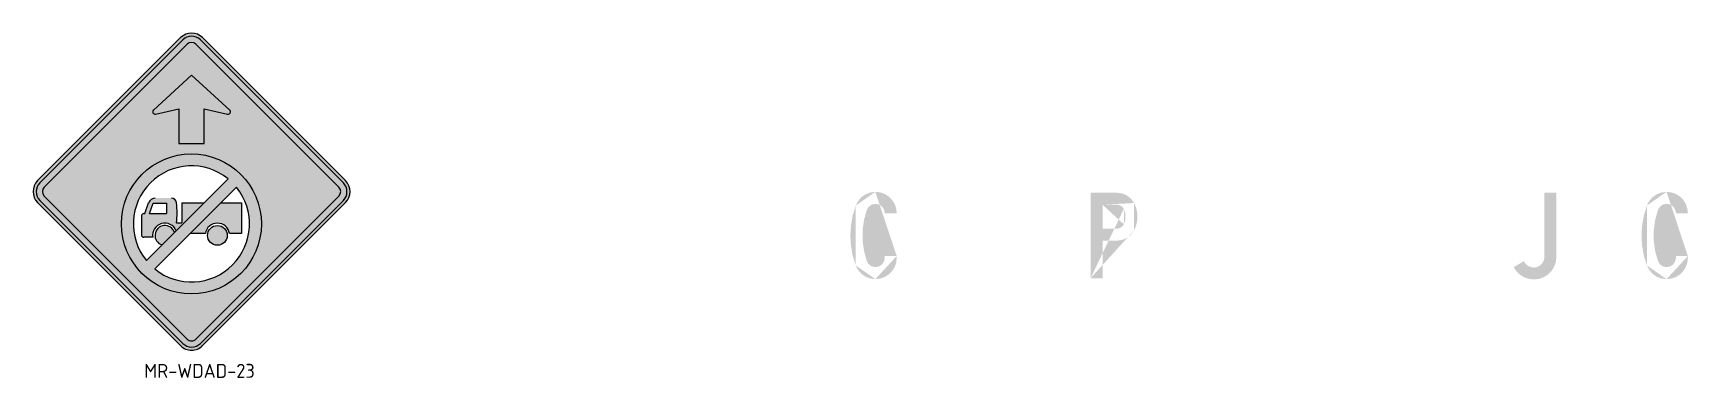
# Model space of a CAD drawing. Header units: millimetres. Extents: x 134 to 1473, y -1293 to 256.
# Drawn here: x 134 to 1198, y 34 to 256 of the extents above.
import ezdxf
from ezdxf.enums import TextEntityAlignment as Align

# ---------------------------------------------------------------- set-up
doc = ezdxf.new("R2010")
doc.units = ezdxf.units.MM
doc.linetypes.add('CENTERX2', pattern=[101.60000000000001, 63.5, -12.7, 12.7, -12.7])
for name, color, linetype in [('GREEN', 84, 'Continuous'), ('L25', 1, 'Continuous'), ('L35', 3, 'Continuous'), ('RED', 10, 'Continuous'), ('T25', 1, 'Continuous'), ('TBLK25', 1, 'Continuous'), ('YELLOW', 50, 'Continuous')]:
    doc.layers.add(name, color=color, linetype=linetype)
doc.styles.add('ISO', font='iso3098b')

msp = doc.modelspace()

# ---------------------------------------------------------------- hatches: boundary and pattern name
at = {"layer": 'GREEN'}
h = msp.add_hatch(color=256, dxfattribs=at)
h.paths.add_polyline_path([(689.0653636160582, 111.3303776630996), (689.0395879084016, 111.3303776630996)], flags=16)
edge = h.paths.add_edge_path()
edge.add_line((681.3584270267193, 112.4387330923356), (689.0653636160582, 112.4387330923356))
edge.add_line((689.0653636160582, 112.4387330923356), (689.0653636160582, 111.3303776630996))
edge.add_line((688.7302794165217, 108.263068451958), (689.0653636160582, 111.3303776630996))
edge.add_line((688.7302794165217, 108.263068451958), (687.7250268179123, 105.3504134867563))
edge.add_line((687.7250268179123, 105.3504134867563), (686.0753815278865, 102.7470670134344))
edge.add_line((686.0753815278865, 102.7470670134344), (683.9102220847278, 100.556131862619))
edge.add_line((683.9102220847278, 100.556131862619), (681.306875611406, 98.90648657259328))
edge.add_line((681.306875611406, 98.90648657259328), (678.3942206462043, 97.90123397398384))
edge.add_line((678.3942206462043, 97.90123397398384), (675.3269114350627, 97.56614977444735))
edge.add_line((675.3269114350627, 97.56614977444735), (672.0791722703245, 97.9785610969538))
edge.add_line((672.0791722703245, 97.9785610969538), (669.0118630591829, 99.13846794150317))
edge.add_line((669.0118630591829, 99.13846794150317), (666.3311894628911, 100.9943188927821))
edge.add_line((666.3311894628911, 100.9943188927821), (664.191805727389, 103.4687868278207))
edge.add_line((664.191805727389, 103.4687868278207), (662.6968146833032, 106.3814417930224))
edge.add_line((662.6968146833032, 106.3814417930224), (660.7636366090543, 112.6449387535888))
edge.add_line((660.7636366090543, 112.6449387535888), (659.6037297645049, 119.0888656677518))
edge.add_line((659.6037297645049, 119.0888656677518), (659.2170941496552, 125.6358954125414))
edge.add_line((659.2170941496552, 125.6358954125414), (659.6037297645049, 132.1571494496744))
edge.add_line((659.6037297645049, 132.1571494496744), (660.7636366090543, 138.6010763638374))
edge.add_line((660.7636366090543, 138.6010763638374), (662.6968146833032, 144.8645733244038))
edge.add_line((662.6968146833032, 144.8645733244038), (664.191805727389, 147.7772282896055))
edge.add_line((664.191805727389, 147.7772282896055), (666.3311894628911, 150.2516962246441))
edge.add_line((666.3311894628911, 150.2516962246441), (669.0118630591829, 152.107547175923))
edge.add_line((669.0118630591829, 152.107547175923), (672.0791722703245, 153.293229728129))
edge.add_line((672.0791722703245, 153.293229728129), (675.3269114350627, 153.6798653429788))
edge.add_line((675.3269114350627, 153.6798653429788), (678.3942206462043, 153.3447811434423))
edge.add_line((678.3942206462043, 153.3447811434423), (681.306875611406, 152.3395285448329))
edge.add_line((681.306875611406, 152.3395285448329), (683.9102220847278, 150.6898832548072))
edge.add_line((683.9102220847278, 150.6898832548072), (686.0753815278865, 148.5247238116484))
edge.add_line((686.0753815278865, 148.5247238116484), (687.7250268179123, 145.8956016306699))
edge.add_line((687.7250268179123, 145.8956016306699), (688.7302794165217, 142.9829466654682))
edge.add_line((688.7302794165217, 142.9829466654682), (689.0653636160582, 139.9156374543267))
edge.add_line((689.0653636160582, 139.9156374543267), (681.3584270267193, 139.9156374543267))
edge.add_line((681.3584270267193, 139.9156374543267), (680.9202399965561, 142.2354511434253))
edge.add_line((680.9202399965561, 142.2354511434253), (679.6056789060669, 144.2201806329875))
edge.add_line((679.6056789060669, 144.2201806329875), (677.6467251241613, 145.5347417234768))
edge.add_line((677.6467251241613, 145.5347417234768), (675.3269114350627, 145.9729287536398))
edge.add_line((675.3269114350627, 145.9729287536398), (673.007097745964, 145.5089660158201))
edge.add_line((673.007097745964, 145.5089660158201), (671.0739196717151, 144.1428535100176))
edge.add_line((671.0739196717151, 144.1428535100176), (669.8366857041958, 142.1323483127987))
edge.add_line((669.8366857041958, 142.1323483127987), (668.0066104605735, 135.662645690979))
edge.add_line((668.0066104605735, 135.662645690979), (667.0786849849341, 128.9867374079062))
edge.add_line((667.0786849849341, 128.9867374079062), (667.0786849849341, 122.25927770952))
edge.add_line((667.0786849849341, 122.25927770952), (668.0066104605735, 115.6091451341038))
edge.add_line((668.0066104605735, 115.6091451341038), (669.8366857041958, 109.1394425122841))
edge.add_line((669.8366857041958, 109.1394425122841), (671.0739196717151, 107.1031616074086))
edge.add_line((671.0739196717151, 107.1031616074086), (673.007097745964, 105.7628248092627))
edge.add_line((673.007097745964, 105.7628248092627), (675.3269114350627, 105.2730863637863))
edge.add_line((675.3269114350627, 105.2730863637863), (677.6467251241613, 105.7370491016061))
edge.add_line((677.6467251241613, 105.7370491016061), (679.6056789060669, 107.0516101920953))
edge.add_line((679.6056789060669, 107.0516101920953), (680.9202399965561, 109.0105639740009))
edge.add_line((680.9202399965561, 109.0105639740009), (681.3584270267193, 111.3303776630996))
edge.add_line((681.3584270267193, 111.3303776630996), (681.3584270267193, 112.4387330923356))
edge = h.paths.add_edge_path(flags=16)
edge.add_line((689.0653636160582, 112.4387330923356), (689.0395879084016, 112.4387330923356))
edge.add_line((675.3269114350627, 153.6798653429788), (675.3011357274061, 153.6798653429788))
edge.add_line((662.6968146833032, 144.8645733244038), (662.6710389756465, 144.8645733244038))
edge.add_line((662.6968146833032, 106.3814417930224), (662.6710389756465, 106.3814417930224))
edge.add_line((675.3269114350627, 97.56614977444735), (675.3011357274061, 97.56614977444735))
h = msp.add_hatch(color=256, dxfattribs=at)
h.paths.add_polyline_path([(830.7286528970176, 145.4316388928502), (830.7028771893611, 145.4316388928502)], flags=16)
edge = h.paths.add_edge_path(flags=17)
edge.add_line((821.372071017653, 130.0177657141722), (821.372071017653, 145.4316388928502))
edge.add_line((821.372071017653, 145.4316388928502), (830.7286528970176, 145.4316388928502))
edge.add_line((832.4814010176699, 145.0707789856571), (830.7286528970176, 145.4316388928502))
edge.add_line((832.4814010176699, 145.0707789856571), (834.027943477069, 144.1170778023609))
edge.add_line((834.0279434770691, 144.1170778023609), (835.1105231986485, 142.6736381735884))
edge.add_line((835.1105231986485, 142.6736381735884), (836.1157757972579, 139.4258990088503))
edge.add_line((836.1157757972579, 139.4258990088503), (836.1157757972579, 136.0235055981722))
edge.add_line((836.1157757972579, 136.0235055981722), (835.1105231986485, 132.775766433434))
edge.add_line((835.1105231986485, 132.775766433434), (834.0279434770691, 131.3323268046615))
edge.add_line((834.0279434770691, 131.3323268046615), (832.48140101767, 130.3786256213654))
edge.add_line((832.4814010176699, 130.3786256213654), (830.7286528970176, 130.0177657141722))
edge.add_line((830.7286528970176, 130.0177657141722), (821.3720710176528, 130.0177657141722))
h.paths.add_polyline_path([(830.7028771893611, 153.1127997745324), (830.7286528970176, 153.1127997745324)], flags=16)
edge = h.paths.add_edge_path()
edge.add_line((821.372071017653, 98.13321534289372), (813.6909101359706, 98.13321534289372))
edge.add_line((813.6909101359706, 98.13321534289372), (813.6909101359706, 153.1127997745324))
edge.add_line((813.6909101359706, 153.1127997745324), (830.7286528970176, 153.1127997745324))
edge.add_line((834.0279434770691, 152.6746127443694), (830.7286528970177, 153.1127997745324))
edge.add_line((834.0279434770691, 152.6746127443694), (837.1210283958674, 151.3342759462235))
edge.add_line((837.1210283958674, 151.3342759462235), (839.750150576846, 149.2464436260346))
edge.add_line((839.7501505768458, 149.2464436260346), (841.7091043587513, 146.5142186144295))
edge.add_line((841.7091043587513, 146.5142186144295), (843.1009925722105, 143.1376009114081))
edge.add_line((843.1009925722105, 143.1376009114081), (843.8227123865968, 139.5547775471335))
edge.add_line((843.8227123865968, 139.5547775471335), (843.8227123865968, 135.8946270598889))
edge.add_line((843.8227123865968, 135.8946270598889), (843.1009925722105, 132.3118036956143))
edge.add_line((843.1009925722105, 132.3118036956143), (841.7091043587513, 128.9351859925929))
edge.add_line((841.7091043587513, 128.9351859925929), (839.7501505768457, 126.2029609809878))
edge.add_line((839.7501505768458, 126.2029609809878), (837.1210283958674, 124.115128660799))
edge.add_line((837.1210283958674, 124.115128660799), (834.0279434770691, 122.774791862653))
edge.add_line((834.0279434770691, 122.774791862653), (830.7286528970177, 122.33660483249))
edge.add_line((830.7286528970176, 122.33660483249), (821.3720710176528, 122.33660483249))
edge.add_line((821.372071017653, 122.33660483249), (821.372071017653, 98.13321534289372))
edge = h.paths.add_edge_path()
edge.add_line((821.372071017653, 145.4316388928502), (821.3462953099963, 145.4316388928502))
edge.add_line((835.1105231986485, 132.775766433434), (835.0847474909918, 132.775766433434))
edge.add_line((835.1105231986485, 142.6736381735884), (835.0847474909918, 142.6736381735884))
edge.add_line((813.6909101359706, 98.13321534289372), (813.6651344283139, 98.13321534289372))
edge.add_line((841.7091043587513, 128.9351859925929), (841.6833286510946, 128.9351859925929))
edge.add_line((841.7091043587513, 146.5142186144295), (841.6833286510946, 146.5142186144295))
h = msp.add_hatch(color=256, dxfattribs=at)
h.paths.add_polyline_path([(830.7286528970176, 145.4316388928502), (830.7028771893611, 145.4316388928502)], flags=16)
edge = h.paths.add_edge_path(flags=17)
edge.add_line((821.372071017653, 130.0177657141722), (821.372071017653, 145.4316388928502))
edge.add_line((821.372071017653, 145.4316388928502), (830.7286528970176, 145.4316388928502))
edge.add_line((832.4814010176699, 145.0707789856571), (830.7286528970176, 145.4316388928502))
edge.add_line((832.4814010176699, 145.0707789856571), (834.027943477069, 144.1170778023609))
edge.add_line((834.0279434770691, 144.1170778023609), (835.1105231986485, 142.6736381735884))
edge.add_line((835.1105231986485, 142.6736381735884), (836.1157757972579, 139.4258990088503))
edge.add_line((836.1157757972579, 139.4258990088503), (836.1157757972579, 136.0235055981722))
edge.add_line((836.1157757972579, 136.0235055981722), (835.1105231986485, 132.775766433434))
edge.add_line((835.1105231986485, 132.775766433434), (834.0279434770691, 131.3323268046615))
edge.add_line((834.0279434770691, 131.3323268046615), (832.48140101767, 130.3786256213654))
edge.add_line((832.4814010176699, 130.3786256213654), (830.7286528970176, 130.0177657141722))
edge.add_line((830.7286528970176, 130.0177657141722), (821.3720710176528, 130.0177657141722))
h.paths.add_polyline_path([(830.7028771893611, 153.1127997745324), (830.7286528970176, 153.1127997745324)], flags=16)
edge = h.paths.add_edge_path()
edge.add_line((821.372071017653, 98.13321534289372), (813.6909101359706, 98.13321534289372))
edge.add_line((813.6909101359706, 98.13321534289372), (813.6909101359706, 153.1127997745324))
edge.add_line((813.6909101359706, 153.1127997745324), (830.7286528970176, 153.1127997745324))
edge.add_line((834.0279434770691, 152.6746127443694), (830.7286528970177, 153.1127997745324))
edge.add_line((834.0279434770691, 152.6746127443694), (837.1210283958674, 151.3342759462235))
edge.add_line((837.1210283958674, 151.3342759462235), (839.750150576846, 149.2464436260346))
edge.add_line((839.7501505768458, 149.2464436260346), (841.7091043587513, 146.5142186144295))
edge.add_line((841.7091043587513, 146.5142186144295), (843.1009925722105, 143.1376009114081))
edge.add_line((843.1009925722105, 143.1376009114081), (843.8227123865968, 139.5547775471335))
edge.add_line((843.8227123865968, 139.5547775471335), (843.8227123865968, 135.8946270598889))
edge.add_line((843.8227123865968, 135.8946270598889), (843.1009925722105, 132.3118036956143))
edge.add_line((843.1009925722105, 132.3118036956143), (841.7091043587513, 128.9351859925929))
edge.add_line((841.7091043587513, 128.9351859925929), (839.7501505768457, 126.2029609809878))
edge.add_line((839.7501505768458, 126.2029609809878), (837.1210283958674, 124.115128660799))
edge.add_line((837.1210283958674, 124.115128660799), (834.0279434770691, 122.774791862653))
edge.add_line((834.0279434770691, 122.774791862653), (830.7286528970177, 122.33660483249))
edge.add_line((830.7286528970176, 122.33660483249), (821.3720710176528, 122.33660483249))
edge.add_line((821.372071017653, 122.33660483249), (821.372071017653, 98.13321534289372))
edge = h.paths.add_edge_path()
edge.add_line((821.372071017653, 145.4316388928502), (821.3462953099963, 145.4316388928502))
edge.add_line((835.1105231986485, 132.775766433434), (835.0847474909918, 132.775766433434))
edge.add_line((835.1105231986485, 142.6736381735884), (835.0847474909918, 142.6736381735884))
edge.add_line((813.6909101359706, 98.13321534289372), (813.6651344283139, 98.13321534289372))
edge.add_line((841.7091043587513, 128.9351859925929), (841.6833286510946, 128.9351859925929))
edge.add_line((841.7091043587513, 146.5142186144295), (841.6833286510946, 146.5142186144295))
h = msp.add_hatch(color=256, dxfattribs=at)
h.paths.add_polyline_path([(1105.600799347555, 111.8716675238892), (1105.575023639898, 111.8716675238892)], flags=16)
edge = h.paths.add_edge_path()
edge.add_line((1105.600799347555, 153.1127997745324), (1105.600799347555, 111.8716675238892))
edge.add_line((1105.265715148018, 109.8353866190137), (1105.600799347555, 111.8716675238892))
edge.add_line((1105.265715148018, 109.8353866190137), (1104.363565380035, 107.9537599600781))
edge.add_line((1104.363565380035, 107.9537599600781), (1102.920125751263, 106.4587689159923))
edge.add_line((1102.920125751263, 106.4587689159923), (1101.115826215297, 105.4277406097262))
edge.add_line((1101.115826215297, 105.4277406097262), (1099.079545310422, 105.0153292872198))
edge.add_line((1099.079545310422, 105.0153292872198), (1097.01748869789, 105.221534948473))
edge.add_line((1097.01748869789, 105.221534948473), (1095.110086331297, 106.0205818858292))
edge.add_line((1095.110086331297, 106.0205818858292), (1093.511992456585, 107.3609186839751))
edge.add_line((1093.511992456585, 107.3609186839751), (1092.403637027349, 109.1394425122841))
edge.add_line((1092.403637027349, 109.1394425122841), (1085.805055867246, 105.2730863637863))
edge.add_line((1085.805055867246, 105.2730863637863), (1087.583579695555, 102.5924127674945))
edge.add_line((1087.583579695555, 102.5924127674945), (1089.903393384654, 100.3499262013658))
edge.add_line((1089.903393384654, 100.3499262013658), (1092.661394103915, 98.6745052036834))
edge.add_line((1092.661394103915, 98.6745052036834), (1095.728703315057, 97.669252605074))
edge.add_line((1095.728703315057, 97.669252605074), (1098.950666772138, 97.35994411319416))
edge.add_line((1098.950666772138, 97.35994411319416), (1102.146854521563, 97.74657972804397))
edge.add_line((1102.146854521563, 97.74657972804397), (1105.162612317391, 98.85493515727995))
edge.add_line((1105.162612317391, 98.85493515727995), (1107.894837328997, 100.5819075702757))
edge.add_line((1107.894837328997, 100.5819075702757), (1110.163099602782, 102.8759455517177))
edge.add_line((1110.163099602782, 102.8759455517177), (1111.864296308121, 105.6339462709794))
edge.add_line((1111.864296308121, 105.6339462709794), (1112.921100322044, 108.6754797744644))
edge.add_line((1112.921100322044, 108.6754797744644), (1113.281960229237, 111.8716675238892))
edge.add_line((1113.281960229237, 111.8716675238892), (1113.281960229237, 153.1127997745324))
edge.add_line((1113.281960229237, 153.1127997745324), (1105.600799347555, 153.1127997745324))
edge = h.paths.add_edge_path(flags=16)
edge.add_line((1113.281960229237, 111.8716675238892), (1113.256184521581, 111.8716675238892))
edge.add_line((1113.281960229237, 111.8716675238892), (1113.256184521581, 111.8716675238892))
edge = h.paths.add_edge_path(flags=16)
edge.add_line((1092.403637027349, 109.1394425122841), (1092.377861319692, 109.1394425122841))
h = msp.add_hatch(color=256, dxfattribs=at)
h.paths.add_polyline_path([(1197.826281343056, 111.3303776630996), (1197.800505635399, 111.3303776630996)], flags=16)
edge = h.paths.add_edge_path()
edge.add_line((1190.145120461373, 112.4387330923356), (1197.826281343056, 112.4387330923356))
edge.add_line((1197.826281343056, 112.4387330923356), (1197.826281343056, 111.3303776630996))
edge.add_line((1197.491197143519, 108.263068451958), (1197.826281343056, 111.3303776630996))
edge.add_line((1197.491197143519, 108.263068451958), (1196.48594454491, 105.3504134867563))
edge.add_line((1196.48594454491, 105.3504134867563), (1194.862074962541, 102.7470670134344))
edge.add_line((1194.862074962541, 102.7470670134344), (1192.671139811725, 100.556131862619))
edge.add_line((1192.671139811725, 100.556131862619), (1190.067793338403, 98.90648657259328))
edge.add_line((1190.067793338403, 98.90648657259328), (1187.155138373201, 97.90123397398384))
edge.add_line((1187.155138373202, 97.90123397398384), (1184.08782916206, 97.56614977444735))
edge.add_line((1184.08782916206, 97.56614977444735), (1180.840089997322, 97.9785610969538))
edge.add_line((1180.840089997322, 97.9785610969538), (1177.798556493837, 99.13846794150317))
edge.add_line((1177.798556493837, 99.13846794150317), (1175.092107189888, 100.9943188927821))
edge.add_line((1175.092107189888, 100.9943188927821), (1172.952723454386, 103.4687868278207))
edge.add_line((1172.952723454386, 103.4687868278207), (1171.457732410301, 106.3814417930224))
edge.add_line((1171.457732410301, 106.3814417930224), (1169.524554336052, 112.6449387535888))
edge.add_line((1169.524554336052, 112.6449387535888), (1168.364647491502, 119.0888656677518))
edge.add_line((1168.364647491502, 119.0888656677518), (1167.978011876653, 125.6358954125414))
edge.add_line((1167.978011876653, 125.6358954125414), (1168.364647491502, 132.1571494496744))
edge.add_line((1168.364647491502, 132.1571494496744), (1169.524554336052, 138.6010763638374))
edge.add_line((1169.524554336052, 138.6010763638374), (1171.4577324103, 144.8645733244038))
edge.add_line((1171.457732410301, 144.8645733244038), (1172.952723454387, 147.7772282896055))
edge.add_line((1172.952723454386, 147.7772282896055), (1175.092107189888, 150.2516962246441))
edge.add_line((1175.092107189888, 150.2516962246441), (1177.798556493837, 152.107547175923))
edge.add_line((1177.798556493837, 152.107547175923), (1180.840089997322, 153.293229728129))
edge.add_line((1180.840089997322, 153.293229728129), (1184.08782916206, 153.6798653429788))
edge.add_line((1184.08782916206, 153.6798653429788), (1187.155138373202, 153.3447811434423))
edge.add_line((1187.155138373202, 153.3447811434423), (1190.067793338403, 152.3395285448329))
edge.add_line((1190.067793338403, 152.3395285448329), (1192.671139811725, 150.6898832548072))
edge.add_line((1192.671139811725, 150.6898832548072), (1194.862074962541, 148.5247238116484))
edge.add_line((1194.862074962541, 148.5247238116484), (1196.48594454491, 145.8956016306699))
edge.add_line((1196.48594454491, 145.8956016306699), (1197.491197143519, 142.9829466654682))
edge.add_line((1197.491197143519, 142.9829466654682), (1197.826281343056, 139.9156374543267))
edge.add_line((1197.826281343056, 139.9156374543267), (1190.145120461373, 139.9156374543267))
edge.add_line((1190.145120461373, 139.9156374543267), (1189.681157723553, 142.2354511434253))
edge.add_line((1189.681157723553, 142.2354511434253), (1188.366596633064, 144.2201806329875))
edge.add_line((1188.366596633064, 144.2201806329875), (1186.407642851158, 145.5347417234768))
edge.add_line((1186.407642851159, 145.5347417234768), (1184.08782916206, 145.9729287536398))
edge.add_line((1184.08782916206, 145.9729287536398), (1181.768015472961, 145.5089660158201))
edge.add_line((1181.768015472961, 145.5089660158201), (1179.834837398713, 144.1428535100176))
edge.add_line((1179.834837398712, 144.1428535100176), (1178.597603431193, 142.1323483127987))
edge.add_line((1178.597603431193, 142.1323483127987), (1176.767528187571, 135.662645690979))
edge.add_line((1176.767528187571, 135.662645690979), (1175.865378419588, 128.9867374079062))
edge.add_line((1175.865378419588, 128.9867374079062), (1175.865378419588, 122.25927770952))
edge.add_line((1175.865378419588, 122.25927770952), (1176.767528187571, 115.6091451341038))
edge.add_line((1176.767528187571, 115.6091451341038), (1178.597603431193, 109.1394425122841))
edge.add_line((1178.597603431193, 109.1394425122841), (1179.834837398712, 107.1031616074086))
edge.add_line((1179.834837398712, 107.1031616074086), (1181.768015472961, 105.7628248092627))
edge.add_line((1181.768015472961, 105.7628248092627), (1184.08782916206, 105.2730863637863))
edge.add_line((1184.08782916206, 105.2730863637863), (1186.407642851159, 105.7370491016061))
edge.add_line((1186.407642851159, 105.7370491016061), (1188.366596633064, 107.0516101920953))
edge.add_line((1188.366596633064, 107.0516101920953), (1189.681157723553, 109.0105639740009))
edge.add_line((1189.681157723553, 109.0105639740009), (1190.145120461373, 111.3303776630996))
edge.add_line((1190.145120461373, 111.3303776630996), (1190.145120461373, 112.4387330923356))
edge = h.paths.add_edge_path(flags=16)
edge.add_line((1197.826281343056, 112.4387330923356), (1197.800505635399, 112.4387330923356))
edge.add_line((1184.08782916206, 153.6798653429788), (1184.062053454403, 153.6798653429788))
edge.add_line((1171.457732410301, 144.8645733244038), (1171.431956702644, 144.8645733244038))
edge.add_line((1171.457732410301, 106.3814417930224), (1171.431956702644, 106.3814417930224))
edge.add_line((1184.08782916206, 97.56614977444735), (1184.062053454403, 97.56614977444735))
at = {"layer": 'L25'}
h = msp.add_hatch(color=50, dxfattribs=at)
h.dxf.hatch_style = 1
edge = h.paths.add_edge_path()
edge.add_line((228.5257415365047, 252.8098498064542), (136.6018599782408, 160.8859683605781))
edge.add_arc((143.6729277901063, 153.8149005487126), 10.00000000000008, 135.0000000000002, 224.9999999999998)
edge.add_line((136.6018599782408, 146.743832736847), (228.5257416448164, 54.81995107823252))
edge.add_arc((235.5968094606953, 61.89101888608366), 9.999999999999478, 224.9999999674764, 315.0000000000005)
edge.add_line((242.6678772725606, 54.81995107421858), (334.5917587184977, 146.7438325121309))
edge.add_arc((327.520690902621, 153.8149003199852), 10.00000000000003, 315.000000032501, 404.9999999999985)
edge.add_line((334.5917587144868, 160.8859681318504), (242.667877160238, 252.8098497984283))
edge.add_arc((235.5968093443585, 245.7387819905722), 10.00000000000335, 44.99999996749442, 134.9999999674738)
edge = h.paths.add_edge_path(flags=16)
edge.add_line((229.9399550980132, 251.3956362432166), (138.0160735397493, 159.4717547973405))
edge.add_arc((143.6729277901063, 153.8149005487126), 8.00000000000008, 135.0000000000002, 224.9999999999998)
edge.add_line((138.0160735405526, 148.1580462992814), (229.9399552071282, 56.23416464066685))
edge.add_arc((235.5968094606953, 61.89101888608366), 7.999999999999476, 224.9999999674764, 315.0000000000005)
edge.add_line((241.2536637102492, 56.23416463665342), (333.1775451561863, 148.1580460745657))
edge.add_arc((327.520690902621, 153.8149003199852), 8.000000000000032, 315.000000032501, 404.9999999999985)
edge.add_line((333.1775451512498, 159.4717545703414), (241.2536635970008, 251.3956362369194))
edge.add_arc((235.5968093443585, 245.7387819905722), 8.000000000003347, 44.99999996749442, 134.9999999674738)
edge = h.paths.add_edge_path(flags=0)
edge.add_arc((235.5968093443585, 245.7387819905722), 4.000000000003347, 44.99999996749442, 134.9999999674738)
edge.add_arc((327.520690902621, 153.8149003199852), 4.000000000000031, 315.000000032501, 404.9999999999985)
edge.add_arc((235.5968094606953, 61.89101888608366), 3.999999999999476, 224.9999999674764, 315.0000000000005)
edge.add_arc((143.6729277901063, 153.8149005487126), 4.00000000000008, 135.0000000000002, 224.9999999999998)
at = {"layer": 'L25', "linetype": 'Continuous'}
h = msp.add_hatch(color=256, dxfattribs=at)
h.paths.add_polyline_path([(267.636071414742, 146.7077492768764), (254.5179324748804, 146.7077492768764), (234.7003356828145, 126.8901524848111), (244.4441732966561, 126.8901524848111, -0.8576346483686927), (259.9826809466006, 126.8901524848111), (267.636071414742, 126.8901524848111)])
h.paths.add_polyline_path([(245.8497146705861, 125.6922771999097, 1), (258.5771395726706, 125.6922771999097, 1)])
h.paths.add_polyline_path([(229.3443738546302, 146.7077492768764), (229.3443738546302, 133.6808555535663), (225.9753496158439, 133.6808555535663, 0.04558830272685769), (225.9536669628367, 146.5707284035615, 0.3872882444916609), (222.5991377117248, 149.6275702838246), (212.2022242197665, 149.6275702838255, 0.3150080946264067), (207.9827220067996, 146.6763674252331), (205.424301759241, 139.6702319780775), (204.8627977194442, 139.6702319780775, 0.4142135623732142), (203.3654536133158, 138.17288787195), (203.3654536133158, 125.9917460211348, 0.4142135623731706), (204.8627977194442, 124.4944019150075), (210.6445080549267, 124.4944019150075, -0.8873887564390086), (225.6804688022489, 128.6908069562538), (243.6974111228722, 146.7077492768764)])
h.paths.add_polyline_path([(219.5367699594938, 139.6702319780775), (208.4189899714966, 139.6702319780768), (210.8521741439529, 146.3334132503439), (219.5367699594938, 146.3334132503439)], flags=16)
h.paths.add_polyline_path([(216.5862745139043, 119.5966126679094), (224.5094264118982, 127.5197645659032, 1.674564086632313)])
at = {"layer": 'RED'}
h = msp.add_hatch(color=256, dxfattribs=at)
edge = h.paths.add_edge_path()
edge.add_arc((235.5007625140292, 133.1008399920293), 44.98943246099824, 0, 360)
edge = h.paths.add_edge_path(flags=16)
edge.add_line((206.532508200193, 109.5428463541986), (259.0587561518619, 162.0690943058656))
edge.add_arc((235.5007625140292, 133.1008399920293), 37.33816843701896, 50.88078925693093, 219.1192107430699)
edge = h.paths.add_edge_path(flags=16)
edge.add_line((211.9427688761969, 104.1325856781937), (264.4690168278657, 156.6588336298619))
edge.add_arc((235.5007625140292, 133.1008399920293), 37.33816843701896, -129.11921074306912, 39.119210743069914, ccw=False)
at = {"layer": 'T25', "linetype": 'Continuous'}
h = msp.add_hatch(color=256, dxfattribs=at)
edge = h.paths.add_edge_path()
edge.add_line((227.4970598387254, 206.8911798416816), (227.4970598387254, 184.8901692714038))
edge.add_line((227.4970598387254, 184.8901692714038), (243.6969939892225, 184.8901692714039))
edge.add_line((243.6969939892225, 184.8901692714038), (243.6969939892225, 206.8911798416816))
edge.add_line((243.6969939892225, 206.8911798416816), (258.6661117448012, 203.7256892433352))
edge.add_arc((258.9969317980252, 205.2900863498075), 1.598993500410133, 258.0596826827322, 407.7695510746756)
edge.add_line((260.0716380084962, 206.4740571161397), (235.597026913974, 228.6899912338588))
edge.add_line((235.597026913974, 228.6899912338588), (211.1224158194518, 206.4740571161397))
edge.add_arc((212.1971220299226, 205.2900863498075), 1.598993500410133, 132.2304489253245, 281.9403173172678)
edge.add_line((212.5279420831467, 203.7256892433352), (227.4970598387254, 206.8911798416816))
at = {"layer": 'TBLK25', "linetype": 'CENTERX2'}
h = msp.add_hatch(color=256, dxfattribs=at)
h.paths.add_polyline_path([(330.3491180290954, 156.6433274430033, -0.1988724069901222), (331.5206908553378, 153.8155153540455), (335.5206908080895, 153.8161301594112, 0.1988724144194797), (333.1775451555698, 159.4717545660214), (241.2536635970008, 251.3956362369194, 0.1989162102306266), (235.5966910579796, 253.7387819897011), (235.5960193460296, 249.7387819125634, -0.1989636965120246), (238.4252364708351, 248.5672091135926)])
h.paths.add_polyline_path([(232.7683822213389, 248.5672091170499, -0.1988610392554388), (235.5960193460296, 249.7387819125635), (235.5966910579796, 253.7387819897011, 0.1989085245200775), (229.9399550983217, 251.3956362435251), (138.0160735440719, 159.4717548016631, 0.1988724221665004), (135.6729278846026, 153.816130159444), (139.6729278373544, 153.8155153540783, -0.1988724221665001), (140.8445006670891, 156.6433276751879)])
h.paths.add_polyline_path([(229.9399552114483, 56.2341646363467, 0.1989523133510654), (235.5980390714268, 53.89101898058061), (235.5974242660611, 57.89101893333238, -0.1989523133510665), (232.768382336072, 59.06259176121539), (140.8445006654825, 150.9864734238438, -0.1989523133735763), (139.6729278373544, 153.8155153540783), (135.6729278846026, 153.816130159444, 0.198952313373574), (138.0160735408588, 148.1580462989751)])
h.paths.add_polyline_path([(238.4252365853177, 59.06259176121439, -0.1988724219962801), (235.5974242660611, 57.8910189333324), (235.5980390714268, 53.8910189805806, 0.1988724219962834), (241.2536637099404, 56.23416463634472), (333.1775451518665, 148.1580460702459, 0.1989523208032515), (335.5206908080895, 153.8161301594112), (331.5206908553377, 153.8155153540455, -0.1989523282328403), (330.3491180272438, 150.9864731951156)])
at = {"layer": 'YELLOW'}
h = msp.add_hatch(color=256, dxfattribs=at)
edge = h.paths.add_edge_path(flags=16)
edge.add_line((243.7642036167492, 184.836077639404), (243.7642036167492, 207.0131518145466))
edge.add_line((243.7642036167492, 207.0131518145466), (258.7826766923113, 203.7132186410434))
edge.add_arc((259.1047361288779, 205.1789577098355), 1.500704267490807, 257.6076142735589, 407.5868937606837)
edge.add_line((260.116918071189, 206.2869292862419), (235.5937026048547, 228.6899912338588))
edge.add_line((235.5937026048547, 228.6899912338588), (211.0704871385201, 206.2869292862419))
edge.add_arc((212.0826690808314, 205.1789577098355), 1.500704267490834, 132.4131062393186, 282.3923857264409)
edge.add_line((212.404728517398, 203.7132186410434), (227.4232015929601, 207.0131518145466))
edge.add_line((227.4232015929601, 207.0131518145466), (227.4232015929601, 184.836077639404))
edge.add_line((227.4232015929601, 184.836077639404), (243.7642036167492, 184.836077639404))
edge = h.paths.add_edge_path(flags=16)
edge.add_arc((235.5007625140292, 133.1008399920293), 44.98943246099824, 0, 360)
edge = h.paths.add_edge_path()
edge.add_line((232.7683822210304, 248.5672091167414), (140.8445006627664, 156.6433276708652))
edge.add_arc((143.6729277901063, 153.8149005487126), 4.00000000000008, 135.0000000000002, 224.9999999999998)
edge.add_line((140.8445006651763, 150.9864734241501), (232.7683823317519, 59.0625917655355))
edge.add_arc((235.5968094606953, 61.89101888608366), 3.999999999999476, 224.9999999674764, 315.0000000000005)
edge.add_line((238.4252365856264, 59.06259176152309), (330.3491180315636, 150.9864731994354))
edge.add_arc((327.520690902621, 153.8149003199852), 4.000000000000031, 315.000000032501, 404.9999999999985)
edge.add_line((330.3491180247754, 156.6433274473233), (238.4252364705264, 248.5672091139012))
edge.add_arc((235.5968093443585, 245.7387819905722), 4.000000000003347, 44.99999996749442, 134.9999999674738)

# ---------------------------------------------------------------- linework, layer by layer
at = {"layer": 'L25'}
for p, q in [((204.8627977194442, 139.6702319780775), (205.424301759241, 139.6702319780775)), ((205.424301759241, 139.6702319780775), (207.9827220067996, 146.6763674252331)), ((208.4189899714966, 139.6702319780775), (210.8521741439529, 146.3334132503439)), ((208.4189899714966, 139.6702319780768), (219.5367699594938, 139.6702319780775)), ((210.8521741439529, 146.3334132503439), (219.5367699594938, 146.3334132503439)), ((219.5367699594938, 146.3334132503439), (219.5367699594938, 139.6702319780775)), ((229.3443738546302, 146.7077492768764), (229.3443738546302, 133.6808555535663)), ((254.5179324748813, 146.7077492768764), (267.636071414742, 146.7077492768764)), ((267.636071414742, 146.7077492768764), (267.636071414742, 126.8901524848111)), ((203.3654536133158, 138.1728878719493), (203.3654536133158, 125.9917460211348)), ((225.9753496158439, 133.6808555535663), (229.3443738546302, 133.6808555535663)), ((210.6445080549267, 124.4944019150075), (204.8627977194442, 124.4944019150075)), ((267.636071414742, 126.8901524848111), (259.9826809466006, 126.8901524848111))]:
    msp.add_line(p, q, dxfattribs=at)
at = {"layer": 'L25', "linetype": 'Continuous'}
for p, q in [((229.3443738546302, 146.7077492768764), (243.6974111228715, 146.7077492768764)), ((244.4441732966561, 126.8901524848111), (234.7003356828168, 126.8901524848111))]:
    msp.add_line(p, q, dxfattribs=at)
at = {"layer": 'L25'}
msp.add_lwpolyline([(243.7642036167492, 184.836077639404), (243.7642036167492, 207.0131518145466), (258.7826766923113, 203.7132186410434, 0.7671833549095599), (260.116918071189, 206.2869292862419), (235.5937026048547, 228.6899912338588), (211.0704871385201, 206.2869292862419, 0.7671833549095594), (212.404728517398, 203.7132186410434), (227.4232015929601, 207.0131518145466), (227.4232015929601, 184.836077639404)], format="xyb", close=True, dxfattribs=at)
msp.add_circle((252.2134271216282, 125.6922771999097), 6.363712451042345, dxfattribs=at)
for centre, radius, start, end in [((212.2022242197665, 145.1355379654416), 4.492032318382832, 90, 159.9393969795785), ((222.5991377117248, 146.2585460450383), 3.369024238787124, 5.316799960899483, 90), ((204.8627977194442, 138.1728878719493), 1.497344106127611, 90, 180), ((155.4251202027974, 140.0071344019542), 70.83330201466643, 354.8759596339572, 5.316799960899483), ((218.4137618798977, 125.6922771999097), 7.861056557169957, 22.42297391353853, 188.7649315323144), ((218.4137618798977, 125.6922771999097), 6.363712451042345, 16.68879223962193, 253.3112077603758), ((252.2134271216282, 125.6922771999097), 7.861056557169957, 8.764931532313014, 171.235068467687), ((204.8627977194442, 125.9917460211348), 1.497344106127611, 180, 270)]:
    msp.add_arc(centre, radius, start, end, dxfattribs=at)
at = {"layer": 'L35'}
for p, q in [((228.5257415365047, 252.8098498064542), (136.6018599782408, 160.8859683605781)), ((334.5917587144868, 160.8859681318504), (242.667877160238, 252.8098497984283)), ((136.6018599782408, 146.743832736847), (228.5257416448164, 54.81995107823252)), ((242.6678772725606, 54.81995107421858), (334.5917587184977, 146.7438325121309))]:
    msp.add_line(p, q, dxfattribs=at)
for centre, radius, start, end in [((235.5968093443585, 245.7387819905722), 10.00000000000335, 44.99999996749442, 134.9999999674738), ((143.6729277901063, 153.8149005487126), 10.00000000000008, 135.0000000000002, 224.9999999999998), ((327.520690902621, 153.8149003199852), 10.00000000000003, 315.000000032501, 44.99999999999851), ((235.5968094606953, 61.89101888608366), 9.999999999999478, 224.9999999674764, 315.0000000000005)]:
    msp.add_arc(centre, radius, start, end, dxfattribs=at)
at = {"layer": 'RED', "linetype": 'Continuous'}
for p, q in [((206.532508200193, 109.5428463541986), (259.0587561518619, 162.0690943058656)), ((211.9427688761969, 104.1325856781937), (264.4690168278657, 156.6588336298619))]:
    msp.add_line(p, q, dxfattribs=at)
at = {"layer": 'RED'}
msp.add_circle((235.5007625140292, 133.1008399920293), 44.98943246099824, dxfattribs=at)
for start, end in [(50.88078925693093, 219.1192107430699), (230.8807892569309, 39.11921074306989)]:
    msp.add_arc((235.5007625140292, 133.1008399920293), 37.33816843701896, start, end, dxfattribs=at)
at = {"layer": 'TBLK25', "color": 1}
for p, q in [((229.9399550980132, 251.3956362432166), (138.0160735397493, 159.4717547973405)), ((330.3491180247754, 156.6433274473233), (238.4252364705264, 248.5672091139012)), ((333.1775451512498, 159.4717545703414), (241.2536635970008, 251.3956362369194)), ((140.8445006651763, 150.9864734241501), (232.7683823317519, 59.0625917655355)), ((238.4252365856264, 59.06259176152309), (330.3491180315636, 150.9864731994354)), ((138.0160735405526, 148.1580462992814), (229.9399552071282, 56.23416464066685)), ((241.2536637102492, 56.23416463665342), (333.1775451561863, 148.1580460745657))]:
    msp.add_line(p, q, dxfattribs=at)
msp.add_lwpolyline([(232.7683822210304, 248.5672091167414), (140.8445006627664, 156.6433276708652)], dxfattribs=at)
for centre, radius, start, end in [((235.5968093443585, 245.7387819905722), 8.000000000003347, 44.99999996749442, 134.9999999674738), ((235.5968093443585, 245.7387819905722), 4.000000000003347, 44.99999996749442, 134.9999999674738), ((143.6729277901063, 153.8149005487126), 8.00000000000008, 135.0000000000002, 224.9999999999998), ((143.6729277901063, 153.8149005487126), 4.00000000000008, 135.0000000000002, 224.9999999999998), ((327.520690902621, 153.8149003199852), 4.000000000000031, 315.000000032501, 44.99999999999851), ((327.520690902621, 153.8149003199852), 8.000000000000032, 315.000000032501, 44.99999999999851), ((235.5968094606953, 61.89101888608366), 7.999999999999476, 224.9999999674764, 315.0000000000005), ((235.5968094606953, 61.89101888608366), 3.999999999999476, 224.9999999674764, 315.0000000000005)]:
    msp.add_arc(centre, radius, start, end, dxfattribs=at)

# ---------------------------------------------------------------- texts
at = {"layer": 'T25', "color": 3, "style": 'ISO'}
msp.add_text('MR-WDAD-23', height=9, dxfattribs=at).set_placement((240.6648220123179, 34.10107583931517), align=Align.CENTER)

doc.saveas('drawing.dxf')
